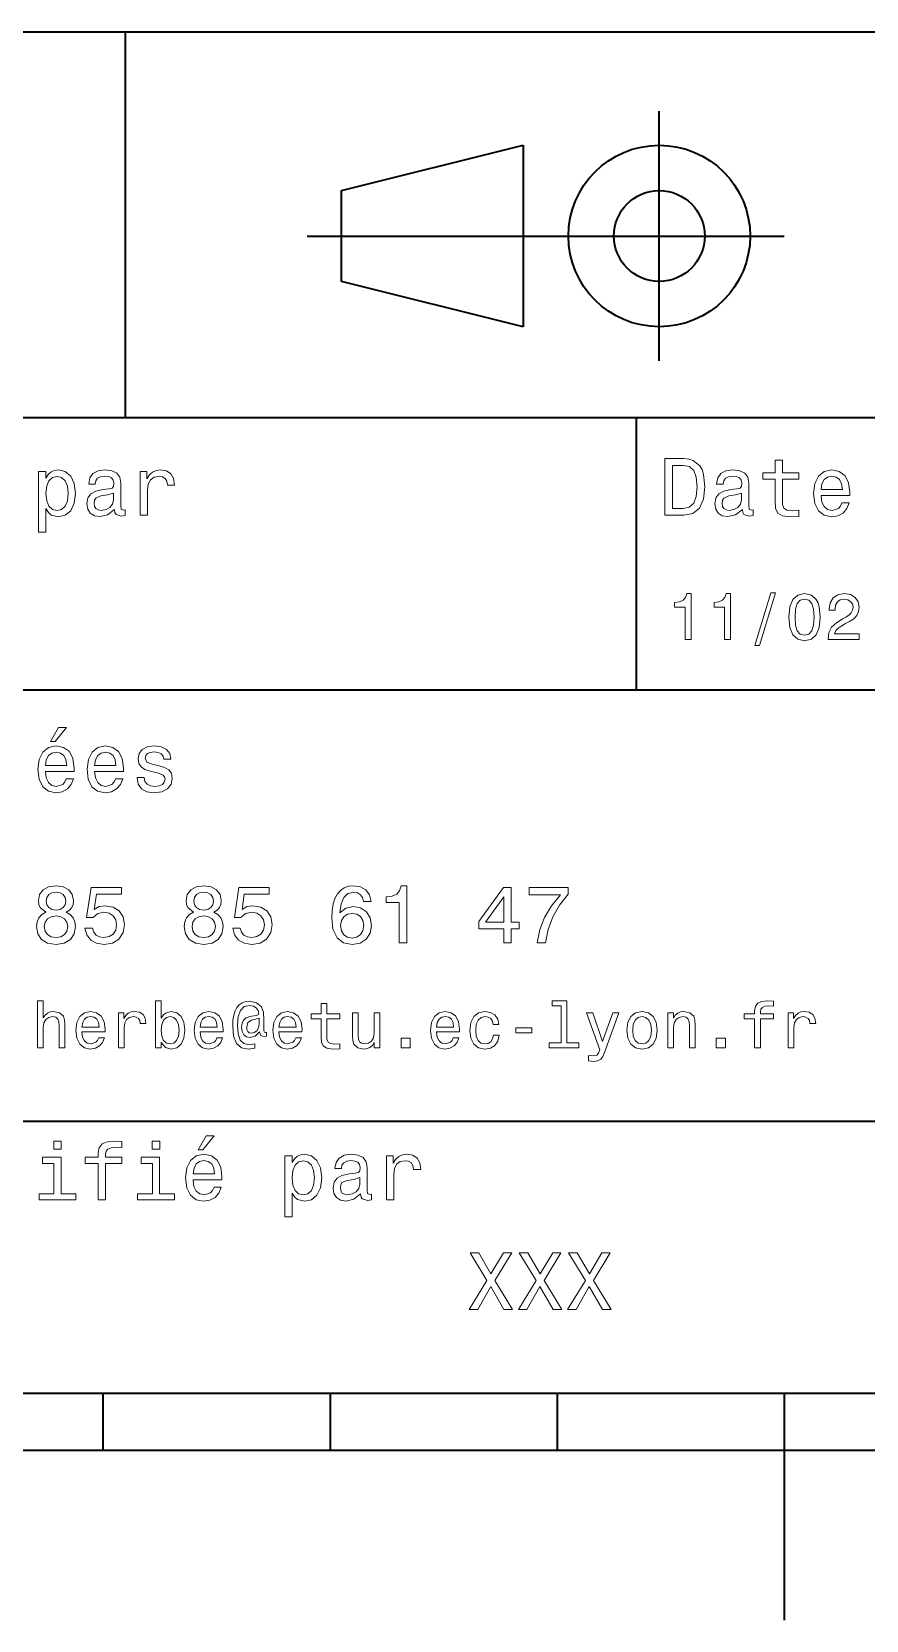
# Model space of a CAD drawing. Extents: x 0 to 297, y 0 to 210.
# Drawn here: x 115.4 to 152.1, y 0 to 70 of the extents above; entities that cross this region are included whole.
import ezdxf

# ---------------------------------------------------------------- set-up
doc = ezdxf.new("R2010")
doc.units = 0

msp = doc.modelspace()

# ---------------------------------------------------------------- linework, layer by layer
at = {"color": 7, "lineweight": 35}
for p, q in [((97, 70), (287, 70)), ((127.5, 61), (148.5, 61)), ((97, 53), (162, 53)), ((97, 41), (162, 41)), ((97, 22), (162, 22)), ((10, 10), (287, 10)), ((97, 10), (287, 10)), ((98.5, 7.5), (198.5, 7.5))]:
    msp.add_line(p, q, dxfattribs=at)
at = {"color": 7, "lineweight": 35, "ltscale": 0.425}
msp.add_line((119.5, 53), (119.5, 70), dxfattribs=at)
at = {"color": 7, "lineweight": 35, "ltscale": 0.275}
msp.add_line((143, 55.5), (143, 66.5), dxfattribs=at)
at = {"color": 7, "lineweight": 35, "ltscale": 0.206155}
for p, q in [((129, 63), (137, 65)), ((137, 57), (129, 59))]:
    msp.add_line(p, q, dxfattribs=at)
at = {"color": 7, "lineweight": 35, "ltscale": 0.2}
msp.add_line((137, 65), (137, 57), dxfattribs=at)
at = {"color": 7, "lineweight": 35, "ltscale": 0.1}
msp.add_line((129, 59), (129, 63), dxfattribs=at)
at = {"color": 7, "lineweight": 35, "ltscale": 0.3}
msp.add_line((142, 41), (142, 53), dxfattribs=at)
at = {"color": 7, "lineweight": 35, "ltscale": 0.0625}
for p, q in [((118.5, 10), (118.5, 7.5)), ((128.5, 10), (128.5, 7.5)), ((138.5, 10), (138.5, 7.5))]:
    msp.add_line(p, q, dxfattribs=at)
at = {"color": 7, "lineweight": 35, "ltscale": 0.25}
msp.add_line((148.5, 10), (148.5, 0), dxfattribs=at)
at = {"color": 7, "lineweight": 13}
for points in [[(144.080688, 51.190563), (143.248566, 51.190563), (143.248566, 48.690563), (144.080688, 48.690563), (144.473343, 48.769814), (144.765137, 49.011169), (144.945251, 49.40382), (145.010086, 49.940563), (144.952454, 50.488113), (144.880402, 50.70425), (144.779541, 50.877163), (144.487747, 51.111313), (144.296829, 51.168949)], [(148.100861, 50.289986), (148.100861, 49.320965), (148.122482, 49.007565), (148.223343, 48.791428), (148.425079, 48.665348), (148.767288, 48.62212), (149.141937, 48.640129), (149.141937, 48.913906), (148.868149, 48.892292), (148.619598, 48.921112), (148.486313, 49.011169), (148.42868, 49.162464), (148.417862, 49.375), (148.417862, 50.289986), (149.141937, 50.289986), (149.141937, 50.560158), (148.417862, 50.560158), (148.417862, 51.125721), (148.100861, 51.125721), (148.100861, 50.560158), (147.553314, 50.560158), (147.553314, 50.289986)], [(115.986313, 50.326012), (115.986313, 50.625), (115.669312, 50.625), (115.669312, 47.941284), (115.986313, 47.941284), (115.986313, 48.98595), (116.097984, 48.816643), (116.22406, 48.704971), (116.541069, 48.62212), (116.843658, 48.690563), (117.081413, 48.895893), (117.236313, 49.2201), (117.293945, 49.659584), (117.236313, 50.095463), (117.081413, 50.41967), (116.843658, 50.621399), (116.541069, 50.693443), (116.368156, 50.671829), (116.220459, 50.603386), (116.094383, 50.488113)], [(116.48703, 48.9067), (116.274498, 48.953533), (116.119598, 49.097622), (116.022339, 49.331772), (115.989914, 49.659584), (116.022339, 49.983791), (116.119598, 50.217941), (116.274498, 50.358429), (116.48703, 50.408863), (116.681557, 50.358429), (116.836456, 50.21434), (116.933716, 49.98019), (116.969742, 49.659584), (116.933716, 49.335377), (116.836456, 49.097622), (116.681557, 48.953533)], [(119.005043, 48.942726), (119.005043, 48.931919), (119.023056, 48.809441), (119.077087, 48.722984), (119.304031, 48.654541), (119.480545, 48.683357), (119.480545, 48.928314), (119.4049, 48.917507), (119.304031, 48.96434), (119.286026, 49.108429), (119.286026, 50.109871), (119.242798, 50.365635), (119.116714, 50.54575), (118.896973, 50.65382), (118.587173, 50.693443), (118.284584, 50.650219), (118.061241, 50.52774), (117.920746, 50.336815), (117.873917, 50.084656), (117.873917, 50.063042), (118.158501, 50.063042), (118.183716, 50.21434), (118.26297, 50.322407), (118.392654, 50.387249), (118.57637, 50.412464), (118.752884, 50.394455), (118.878967, 50.34042), (118.954613, 50.246758), (118.979828, 50.117077), (118.965416, 49.965778), (118.907784, 49.890129), (118.763687, 49.854107), (118.493515, 49.825291), (118.183716, 49.760448), (117.963974, 49.645176), (117.834297, 49.465057), (117.79467, 49.19849), (117.830688, 48.960735), (117.942368, 48.784222), (118.122482, 48.67255), (118.37104, 48.632927), (118.706055, 48.708576)], [(120.143372, 48.690563), (120.460373, 48.690563), (120.460373, 49.796471), (120.492798, 50.063042), (120.590057, 50.253963), (120.748558, 50.369236), (120.961098, 50.408863), (121.119598, 50.383648), (121.238472, 50.3116), (121.310516, 50.189121), (121.335739, 50.023415), (121.656342, 50.023415), (121.613113, 50.315205), (121.49424, 50.524136), (121.296112, 50.650219), (121.02594, 50.693443), (120.842224, 50.664627), (120.683716, 50.592579), (120.543228, 50.4701), (120.431557, 50.304398), (120.431557, 50.625), (120.143372, 50.625)], [(144.055481, 50.891571), (144.329254, 50.837536), (144.516571, 50.671829), (144.628235, 50.376442), (144.664261, 49.940563), (144.624634, 49.519093), (144.51297, 49.223705), (144.322052, 49.047192), (144.055481, 48.989555), (143.583572, 48.989555), (143.583572, 50.891571)], [(146.656342, 48.942726), (146.656342, 48.931919), (146.674347, 48.809441), (146.728394, 48.722984), (146.955338, 48.654541), (147.131851, 48.683357), (147.131851, 48.928314), (147.056198, 48.917507), (146.955338, 48.96434), (146.937317, 49.108429), (146.937317, 50.109871), (146.894089, 50.365635), (146.768005, 50.54575), (146.548264, 50.65382), (146.23848, 50.693443), (145.935883, 50.650219), (145.71254, 50.52774), (145.572052, 50.336815), (145.525223, 50.084656), (145.525223, 50.063042), (145.809799, 50.063042), (145.835022, 50.21434), (145.914261, 50.322407), (146.043945, 50.387249), (146.227661, 50.412464), (146.404175, 50.394455), (146.530258, 50.34042), (146.605911, 50.246758), (146.631119, 50.117077), (146.616714, 49.965778), (146.559082, 49.890129), (146.414978, 49.854107), (146.144806, 49.825291), (145.835022, 49.760448), (145.61528, 49.645176), (145.485596, 49.465057), (145.445969, 49.19849), (145.481995, 48.960735), (145.593658, 48.784222), (145.773773, 48.67255), (146.022339, 48.632927), (146.357346, 48.708576)], [(150.121765, 49.565922), (151.389771, 49.565922), (151.393372, 49.713619), (151.335739, 50.127884), (151.177231, 50.437683), (150.925079, 50.625), (150.590057, 50.693443), (150.262253, 50.621399), (150.010086, 50.41967), (149.847977, 50.091862), (149.790344, 49.659584), (149.844376, 49.216499), (150.006485, 48.892292), (150.255051, 48.690563), (150.579254, 48.62212), (150.860229, 48.668949), (151.090775, 48.791428), (151.260086, 48.98595), (151.357346, 49.245319), (151.043945, 49.245319), (150.979111, 49.101227), (150.885452, 48.993156), (150.618881, 48.9067), (150.413544, 48.946327), (150.258652, 49.072407), (150.157776, 49.27774), (150.121765, 49.555115)], [(150.121765, 49.832493), (150.161377, 50.081055), (150.258652, 50.264771), (150.406342, 50.376442), (150.600861, 50.416069), (150.791794, 50.376442), (150.939484, 50.264771), (151.029541, 50.081055), (151.061966, 49.832493)], [(118.969025, 49.367798), (118.925797, 49.180477), (118.810516, 49.036385), (118.637611, 48.942726), (118.425072, 48.910305), (118.288185, 48.928314), (118.190926, 48.98595), (118.129684, 49.086815), (118.111671, 49.227306), (118.126083, 49.353386), (118.183716, 49.443443), (118.414268, 49.544312), (118.706055, 49.587536), (118.969025, 49.673992)], [(146.620316, 49.367798), (146.577087, 49.180477), (146.461823, 49.036385), (146.28891, 48.942726), (146.07637, 48.910305), (145.939484, 48.928314), (145.842224, 48.98595), (145.780975, 49.086815), (145.76297, 49.227306), (145.777374, 49.353386), (145.835022, 49.443443), (146.065567, 49.544312), (146.357346, 49.587536), (146.620316, 49.673992)], [(144.14122, 43.224785), (144.403458, 43.224785), (144.403458, 45.239193), (144.207504, 45.239193), (144.155624, 45.0634), (144.05188, 44.945248), (143.893372, 44.876083), (143.674362, 44.853027), (143.674362, 44.648415), (144.14122, 44.648415)], [(145.876083, 43.224785), (146.138336, 43.224785), (146.138336, 45.239193), (145.942368, 45.239193), (145.890488, 45.0634), (145.786743, 44.945248), (145.62825, 44.876083), (145.409225, 44.853027), (145.409225, 44.648415), (145.876083, 44.648415)], [(147.213257, 42.956772), (147.412109, 42.956772), (148.109512, 45.279541), (147.907791, 45.279541)], [(148.703171, 44.201729), (148.746399, 43.749279), (148.881851, 43.426514), (149.097992, 43.230549), (149.397705, 43.167149), (149.694534, 43.230549), (149.910675, 43.426514), (150.043228, 43.749279), (150.08934, 44.201729), (150.043228, 44.651299), (149.98848, 44.829971), (149.910675, 44.976948), (149.694534, 45.172913), (149.397705, 45.239193), (149.097992, 45.172913), (148.881851, 44.974064), (148.746399, 44.651299)], [(148.979828, 44.201729), (149.002884, 44.550434), (149.074936, 44.801155), (149.20462, 44.948128), (149.397705, 45), (149.587906, 44.948128), (149.71759, 44.801155), (149.789627, 44.550434), (149.812683, 44.201729), (149.789627, 43.850143), (149.71759, 43.599426), (149.587906, 43.45245), (149.397705, 43.403458), (149.20462, 43.45245), (149.074936, 43.599426), (149.002884, 43.850143)], [(150.429398, 43.224785), (151.804047, 43.224785), (151.804047, 43.472622), (150.71759, 43.472622), (150.778107, 43.60807), (150.881851, 43.720463), (151.201736, 43.925072), (151.371765, 44.011528), (151.561966, 44.135448), (151.697418, 44.279541), (151.775223, 44.44957), (151.804047, 44.642651), (151.755051, 44.884727), (151.619598, 45.074928), (151.412109, 45.195965), (151.144104, 45.239193), (150.867447, 45.190201), (150.657059, 45.054756), (150.521622, 44.838619), (150.47551, 44.553314), (150.47551, 44.51297), (150.737762, 44.51297), (150.737762, 44.536022), (150.763687, 44.731991), (150.841507, 44.876083), (150.965424, 44.9683), (151.129684, 45), (151.296829, 44.971184), (151.420746, 44.899136), (151.50145, 44.786743), (151.530258, 44.645535), (151.510086, 44.51297), (151.455338, 44.400578), (151.363113, 44.302593), (151.236313, 44.216141), (151.066284, 44.12392), (150.783859, 43.945248), (150.585022, 43.755043), (150.466858, 43.524498), (150.429398, 43.233429)], [(116.184441, 38.728386), (116.396973, 38.728386), (116.897697, 39.340778), (116.54467, 39.340778)], [(115.964699, 37.406338), (117.232712, 37.406338), (117.236313, 37.554035), (117.178673, 37.9683), (117.020172, 38.278099), (116.768013, 38.465416), (116.432999, 38.533859), (116.105186, 38.461815), (115.853027, 38.260086), (115.690918, 37.932278), (115.633286, 37.5), (115.687317, 37.056915), (115.849426, 36.732708), (116.097984, 36.530979), (116.422188, 36.462536), (116.703171, 36.509365), (116.933716, 36.631844), (117.103027, 36.826366), (117.200287, 37.085735), (116.886887, 37.085735), (116.822044, 36.941643), (116.728386, 36.833572), (116.461815, 36.747116), (116.256485, 36.786743), (116.101585, 36.912823), (116.000717, 37.118156), (115.964699, 37.395531)], [(118.133286, 37.406338), (119.401299, 37.406338), (119.4049, 37.554035), (119.34726, 37.9683), (119.188766, 38.278099), (118.9366, 38.465416), (118.601585, 38.533859), (118.273773, 38.461815), (118.021614, 38.260086), (117.859512, 37.932278), (117.801872, 37.5), (117.855911, 37.056915), (118.018013, 36.732708), (118.266571, 36.530979), (118.590775, 36.462536), (118.871758, 36.509365), (119.10231, 36.631844), (119.271614, 36.826366), (119.368881, 37.085735), (119.055481, 37.085735), (118.990631, 36.941643), (118.896973, 36.833572), (118.630402, 36.747116), (118.425072, 36.786743), (118.270172, 36.912823), (118.169312, 37.118156), (118.133286, 37.395531)], [(120.971901, 37.658501), (120.66571, 37.730545), (120.438766, 37.8134), (120.363113, 37.982708), (120.384727, 38.101585), (120.460373, 38.188038), (120.582855, 38.242073), (120.759369, 38.263687), (120.92868, 38.242073), (121.061966, 38.177231), (121.148415, 38.079971), (121.184441, 37.950287), (121.49424, 37.950287), (121.49424, 37.957493), (121.440201, 38.191643), (121.292511, 38.375359), (121.061966, 38.490635), (120.759369, 38.533859), (120.453171, 38.490635), (120.229828, 38.371758), (120.08934, 38.195244), (120.046112, 37.971901), (120.078529, 37.755764), (120.179398, 37.604465), (120.3451, 37.496399), (120.586456, 37.42075), (120.939484, 37.334293), (121.155624, 37.244236), (121.213257, 37.172188), (121.234871, 37.064121), (121.202454, 36.930836), (121.115997, 36.829971), (120.97551, 36.765129), (120.788185, 36.743515), (120.590057, 36.765129), (120.445969, 36.840778), (120.348709, 36.963257), (120.309082, 37.132565), (120.002884, 37.132565), (120.053314, 36.844379), (120.201012, 36.635445), (120.435158, 36.509365), (120.759369, 36.462536), (121.097984, 36.509365), (121.346542, 36.635445), (121.497841, 36.837173), (121.551872, 37.100143), (121.512253, 37.327087), (121.400574, 37.481987), (121.216858, 37.582851)], [(115.964699, 37.672909), (116.004318, 37.921471), (116.101585, 38.105186), (116.249283, 38.216858), (116.443802, 38.256485), (116.634727, 38.216858), (116.782425, 38.105186), (116.872482, 37.921471), (116.9049, 37.672909)], [(118.133286, 37.672909), (118.172913, 37.921471), (118.270172, 38.105186), (118.41787, 38.216858), (118.612396, 38.256485), (118.803314, 38.216858), (118.951012, 38.105186), (119.041069, 37.921471), (119.073486, 37.672909)], [(115.986313, 31.197405), (115.802597, 31.09654), (115.676514, 30.956051), (115.59726, 30.779539), (115.572044, 30.567001), (115.629684, 30.246397), (115.795387, 29.997837), (116.065559, 29.839336), (116.432999, 29.778097), (116.796829, 29.839336), (117.067001, 29.997837), (117.232712, 30.246397), (117.293945, 30.567001), (117.265129, 30.779539), (117.189484, 30.956051), (117.059799, 31.09654), (116.879684, 31.197405), (117.023773, 31.283861), (117.124641, 31.402737), (117.185883, 31.546829), (117.207489, 31.723343), (117.149857, 31.979107), (116.998558, 32.184437), (116.753601, 32.317722), (116.432999, 32.368156), (116.108788, 32.317722), (115.863831, 32.184437), (115.708939, 31.979107), (115.6549, 31.723343), (115.672913, 31.546829), (115.734146, 31.402737)], [(117.708214, 30.502161), (117.78746, 30.206772), (117.963974, 29.976225), (118.223343, 29.832132), (118.554756, 29.778097), (118.918587, 29.842939), (119.203171, 30.019451), (119.383286, 30.300432), (119.451729, 30.660662), (119.390488, 30.995676), (119.217583, 31.258644), (118.947403, 31.427954), (118.597984, 31.489193), (118.327812, 31.445965), (118.118881, 31.327089), (118.219742, 32.000721), (119.314842, 32.000721), (119.314842, 32.296108), (117.978386, 32.296108), (117.780258, 30.970461), (118.068443, 30.970461), (118.277374, 31.139769), (118.543945, 31.201008), (118.774498, 31.161383), (118.951012, 31.046108), (119.062683, 30.869596), (119.10231, 30.642651), (119.062683, 30.415705), (118.947403, 30.239193), (118.770897, 30.127522), (118.543945, 30.087896), (118.353027, 30.113111), (118.20533, 30.195965), (118.09726, 30.325647), (118.043228, 30.502161)], [(122.492081, 31.197405), (122.308357, 31.09654), (122.182281, 30.956051), (122.103027, 30.779539), (122.077812, 30.567001), (122.135452, 30.246397), (122.301155, 29.997837), (122.571327, 29.839336), (122.938766, 29.778097), (123.302597, 29.839336), (123.572769, 29.997837), (123.73848, 30.246397), (123.799713, 30.567001), (123.770897, 30.779539), (123.695251, 30.956051), (123.565567, 31.09654), (123.385452, 31.197405), (123.529541, 31.283861), (123.630402, 31.402737), (123.691643, 31.546829), (123.713257, 31.723343), (123.655624, 31.979107), (123.504326, 32.184437), (123.259369, 32.317722), (122.938766, 32.368156), (122.614555, 32.317722), (122.369598, 32.184437), (122.214699, 31.979107), (122.160667, 31.723343), (122.17868, 31.546829), (122.239914, 31.402737)], [(124.213982, 30.502161), (124.293228, 30.206772), (124.469742, 29.976225), (124.729111, 29.832132), (125.060524, 29.778097), (125.424355, 29.842939), (125.708939, 30.019451), (125.889053, 30.300432), (125.957497, 30.660662), (125.896255, 30.995676), (125.723343, 31.258644), (125.453171, 31.427954), (125.103752, 31.489193), (124.833572, 31.445965), (124.624641, 31.327089), (124.72551, 32.000721), (125.82061, 32.000721), (125.82061, 32.296108), (124.484154, 32.296108), (124.286026, 30.970461), (124.574211, 30.970461), (124.783142, 31.139769), (125.049713, 31.201008), (125.280258, 31.161383), (125.456772, 31.046108), (125.568451, 30.869596), (125.60807, 30.642651), (125.568451, 30.415705), (125.453171, 30.239193), (125.276657, 30.127522), (125.049713, 30.087896), (124.858795, 30.113111), (124.711098, 30.195965), (124.603027, 30.325647), (124.548996, 30.502161)], [(130.309082, 31.676512), (130.240631, 31.9683), (130.082138, 32.184437), (129.837189, 32.321323), (129.520172, 32.368156), (129.307648, 32.342937), (129.123932, 32.274494), (128.961823, 32.162823), (128.824936, 32.004322), (128.716858, 31.806194), (128.637619, 31.56484), (128.587189, 31.280258), (128.572769, 30.959654), (128.630402, 30.448126), (128.806915, 30.077089), (129.091507, 29.853746), (129.48056, 29.778097), (129.829971, 29.842939), (130.096542, 30.012247), (130.269455, 30.278818), (130.330688, 30.617435), (130.269455, 30.959654), (130.10376, 31.222622), (129.847992, 31.388329), (129.530991, 31.445965), (129.188766, 31.373919), (128.932999, 31.168587), (128.98703, 31.56484), (129.10231, 31.849422), (129.278824, 32.01873), (129.523773, 32.076366), (129.703888, 32.04755), (129.84079, 31.971901), (129.930847, 31.845821), (129.977676, 31.676512)], [(131.548279, 29.850143), (131.876083, 29.850143), (131.876083, 32.368156), (131.631134, 32.368156), (131.566284, 32.148415), (131.4366, 32.000721), (131.23848, 31.914265), (130.964706, 31.885447), (130.964706, 31.629683), (131.548279, 31.629683)], [(136.148422, 29.850143), (136.472626, 29.850143), (136.472626, 30.46974), (136.829254, 30.46974), (136.829254, 30.757925), (136.472626, 30.757925), (136.472626, 32.296108), (136.144821, 32.296108), (135.049713, 30.786743), (135.049713, 30.46974), (136.148422, 30.46974)], [(137.618164, 29.850143), (137.981995, 29.850143), (138.100861, 30.444523), (138.309799, 30.999279), (138.605194, 31.514408), (138.990631, 31.997118), (138.990631, 32.296108), (137.27594, 32.296108), (137.27594, 31.9683), (138.644806, 31.9683), (138.248566, 31.481987), (137.94957, 30.974062), (137.740631, 30.433718)], [(115.997116, 31.694523), (116.02594, 31.853025), (116.112396, 31.975504), (116.249283, 32.051151), (116.432999, 32.079971), (116.613113, 32.051151), (116.75, 31.975504), (116.836456, 31.853025), (116.868874, 31.694523), (116.836456, 31.532419), (116.75, 31.40634), (116.613113, 31.323486), (116.432999, 31.298271), (116.249283, 31.327089), (116.112396, 31.40634), (116.02594, 31.532419)], [(122.502884, 31.694523), (122.5317, 31.853025), (122.618156, 31.975504), (122.755043, 32.051151), (122.938766, 32.079971), (123.118881, 32.051151), (123.255768, 31.975504), (123.342224, 31.853025), (123.374641, 31.694523), (123.342224, 31.532419), (123.255768, 31.40634), (123.118881, 31.323486), (122.938766, 31.298271), (122.755043, 31.327089), (122.618156, 31.40634), (122.5317, 31.532419)], [(135.35231, 30.757925), (136.148422, 31.878241), (136.148422, 30.757925)], [(115.91787, 30.574207), (115.950287, 30.765129), (116.054756, 30.909222), (116.216858, 31.002882), (116.432999, 31.035301), (116.645531, 31.002882), (116.807632, 30.909222), (116.912102, 30.765129), (116.948128, 30.574207), (116.912102, 30.368876), (116.807632, 30.213976), (116.645531, 30.113111), (116.432999, 30.08069), (116.216858, 30.113111), (116.054756, 30.213976), (115.950287, 30.368876)], [(122.42363, 30.574207), (122.456055, 30.765129), (122.560524, 30.909222), (122.722626, 31.002882), (122.938766, 31.035301), (123.151299, 31.002882), (123.3134, 30.909222), (123.41787, 30.765129), (123.453896, 30.574207), (123.41787, 30.368876), (123.3134, 30.213976), (123.151299, 30.113111), (122.938766, 30.08069), (122.722626, 30.113111), (122.560524, 30.213976), (122.456055, 30.368876)], [(129.981277, 30.613832), (129.94165, 30.386887), (129.84079, 30.213976), (129.67868, 30.098703), (129.476944, 30.062679), (129.26442, 30.098703), (129.10231, 30.210375), (128.997849, 30.383286), (128.965424, 30.610229), (129.00145, 30.833572), (129.10231, 31.002882), (129.268021, 31.11095), (129.491364, 31.150576), (129.685883, 31.11095), (129.84079, 31.006483), (129.94165, 30.837175)], [(115.619598, 25.224785), (115.873199, 25.224785), (115.873199, 26.118156), (115.899132, 26.322767), (115.982712, 26.472624), (116.112389, 26.564842), (116.285301, 26.599424), (116.42363, 26.570606), (116.510086, 26.492796), (116.553314, 26.363113), (116.567719, 26.190203), (116.567719, 25.224785), (116.82132, 25.224785), (116.82132, 26.242077), (116.809799, 26.446688), (116.757919, 26.616716), (116.587891, 26.772335), (116.322769, 26.827091), (116.178673, 26.806917), (116.054756, 26.752163), (115.951004, 26.665707), (115.873199, 26.547552), (115.873199, 27.293949), (115.619598, 27.293949)], [(117.57637, 25.925074), (118.590775, 25.925074), (118.593658, 26.043228), (118.547546, 26.374641), (118.420746, 26.622478), (118.219017, 26.772335), (117.951004, 26.827091), (117.688759, 26.769453), (117.48703, 26.60807), (117.357346, 26.345821), (117.311234, 26), (117.354462, 25.645535), (117.484146, 25.386168), (117.682999, 25.224785), (117.94236, 25.170031), (118.167145, 25.207495), (118.351585, 25.305477), (118.48703, 25.461096), (118.564842, 25.668589), (118.314117, 25.668589), (118.262245, 25.553314), (118.187317, 25.46686), (117.97406, 25.397696), (117.809799, 25.429396), (117.685883, 25.53026), (117.605186, 25.694525), (117.57637, 25.916428)], [(117.57637, 26.138329), (117.60807, 26.337177), (117.685883, 26.48415), (117.804031, 26.573488), (117.959656, 26.605188), (118.112389, 26.573488), (118.230545, 26.48415), (118.302597, 26.337177), (118.328529, 26.138329)], [(119.184433, 25.224785), (119.438042, 25.224785), (119.438042, 26.10951), (119.463974, 26.322767), (119.541786, 26.475506), (119.668587, 26.567724), (119.838615, 26.599424), (119.965416, 26.579252), (120.060516, 26.521614), (120.118156, 26.423632), (120.138329, 26.291067), (120.394814, 26.291067), (120.360229, 26.524496), (120.265129, 26.691643), (120.106628, 26.792507), (119.890488, 26.827091), (119.743515, 26.804035), (119.616714, 26.746399), (119.504318, 26.648417), (119.414986, 26.515852), (119.414986, 26.772335), (119.184433, 26.772335)], [(121.0634, 25.463978), (121.250717, 25.242075), (121.507202, 25.170031), (121.749283, 25.224785), (121.942368, 25.38905), (122.0634, 25.651299), (122.109512, 26), (122.0634, 26.348703), (121.939484, 26.60807), (121.749283, 26.769453), (121.507202, 26.827091), (121.253601, 26.752163), (121.149857, 26.659943), (121.0634, 26.536024), (121.0634, 27.293949), (120.809799, 27.293949), (120.809799, 25.224785), (121.0634, 25.224785)], [(122.780983, 25.925074), (123.795387, 25.925074), (123.798271, 26.043228), (123.752167, 26.374641), (123.625359, 26.622478), (123.42363, 26.772335), (123.155624, 26.827091), (122.893372, 26.769453), (122.691643, 26.60807), (122.561958, 26.345821), (122.515854, 26), (122.559082, 25.645535), (122.688759, 25.386168), (122.887611, 25.224785), (123.146973, 25.170031), (123.371758, 25.207495), (123.556198, 25.305477), (123.691643, 25.461096), (123.769455, 25.668589), (123.51873, 25.668589), (123.466858, 25.553314), (123.39193, 25.46686), (123.178673, 25.397696), (123.014412, 25.429396), (122.890488, 25.53026), (122.809799, 25.694525), (122.780983, 25.916428)], [(122.780983, 26.138329), (122.812683, 26.337177), (122.890488, 26.48415), (123.008644, 26.573488), (123.164268, 26.605188), (123.317001, 26.573488), (123.435158, 26.48415), (123.507202, 26.337177), (123.533142, 26.138329)], [(125.708939, 25.734871), (125.708939, 25.902018), (125.662827, 25.893373), (125.60807, 25.913546), (125.590782, 25.974064), (125.590782, 26.446688), (125.567726, 26.780981), (125.47551, 27.02882), (125.259369, 27.213257), (124.956772, 27.279539), (124.780983, 27.262249), (124.631126, 27.210375), (124.501442, 27.12392), (124.397697, 27.002882), (124.317001, 26.850145), (124.259369, 26.662825), (124.224785, 26.438042), (124.213257, 26.184439), (124.253601, 25.737753), (124.383286, 25.42075), (124.599426, 25.230549), (124.907784, 25.170031), (125.190201, 25.216139), (125.190201, 25.406342), (124.942368, 25.360231), (124.703171, 25.409224), (124.54467, 25.567724), (124.458214, 25.835735), (124.432281, 26.224785), (124.461098, 26.605188), (124.559082, 26.876081), (124.717583, 27.040346), (124.948128, 27.095102), (125.123917, 27.063402), (125.253601, 26.988474), (125.334297, 26.876081), (125.363113, 26.746399), (125.331413, 26.682999), (125.244957, 26.654179), (124.96254, 26.610952), (124.806915, 26.547552), (124.694527, 26.449568), (124.628242, 26.314121), (124.60807, 26.135448), (124.634003, 25.942364), (124.706055, 25.798271), (124.824211, 25.708935), (124.979828, 25.680117), (125.207497, 25.740635), (125.400574, 25.930836), (125.400574, 25.913546), (125.446686, 25.760807), (125.605186, 25.714699)], [(126.250725, 25.925074), (127.265129, 25.925074), (127.268013, 26.043228), (127.221909, 26.374641), (127.0951, 26.622478), (126.893372, 26.772335), (126.625366, 26.827091), (126.363113, 26.769453), (126.161385, 26.60807), (126.0317, 26.345821), (125.985596, 26), (126.028824, 25.645535), (126.158501, 25.386168), (126.357353, 25.224785), (126.616714, 25.170031), (126.841499, 25.207495), (127.02594, 25.305477), (127.161385, 25.461096), (127.239197, 25.668589), (126.988472, 25.668589), (126.9366, 25.553314), (126.861671, 25.46686), (126.648415, 25.397696), (126.484154, 25.429396), (126.360229, 25.53026), (126.279541, 25.694525), (126.250725, 25.916428)], [(126.250725, 26.138329), (126.282425, 26.337177), (126.360229, 26.48415), (126.478386, 26.573488), (126.63401, 26.605188), (126.786743, 26.573488), (126.9049, 26.48415), (126.976944, 26.337177), (127.002884, 26.138329)], [(128.103745, 26.504324), (128.103745, 25.729107), (128.121033, 25.478388), (128.201736, 25.305477), (128.363113, 25.204613), (128.636887, 25.170031), (128.9366, 25.184439), (128.9366, 25.40346), (128.717575, 25.386168), (128.518738, 25.409224), (128.412109, 25.48127), (128.365997, 25.602306), (128.357346, 25.772335), (128.357346, 26.504324), (128.9366, 26.504324), (128.9366, 26.720463), (128.357346, 26.720463), (128.357346, 27.172913), (128.103745, 27.172913), (128.103745, 26.720463), (127.66571, 26.720463), (127.66571, 26.504324)], [(130.69165, 26.772335), (130.438049, 26.772335), (130.438049, 25.878963), (130.409225, 25.671471), (130.325653, 25.521614), (130.195969, 25.429396), (130.02594, 25.400578), (129.890488, 25.423632), (129.804031, 25.492796), (129.755051, 25.610952), (129.743515, 25.778099), (129.743515, 26.772335), (129.489914, 26.772335), (129.489914, 25.755045), (129.498566, 25.550434), (129.553314, 25.380404), (129.720459, 25.224785), (129.98848, 25.170031), (130.132568, 25.190203), (130.256485, 25.242075), (130.363113, 25.331413), (130.44957, 25.461096), (130.44957, 25.224785), (130.69165, 25.224785)], [(133.190201, 25.925074), (134.20462, 25.925074), (134.207489, 26.043228), (134.161392, 26.374641), (134.034592, 26.622478), (133.832855, 26.772335), (133.56485, 26.827091), (133.302597, 26.769453), (133.100861, 26.60807), (132.971191, 26.345821), (132.925079, 26), (132.968307, 25.645535), (133.097992, 25.386168), (133.296829, 25.224785), (133.556198, 25.170031), (133.780975, 25.207495), (133.965424, 25.305477), (134.100861, 25.461096), (134.17868, 25.668589), (133.927963, 25.668589), (133.876083, 25.553314), (133.801147, 25.46686), (133.587906, 25.397696), (133.42363, 25.429396), (133.299713, 25.53026), (133.219025, 25.694525), (133.190201, 25.916428)], [(133.190201, 26.138329), (133.221909, 26.337177), (133.299713, 26.48415), (133.417877, 26.573488), (133.573486, 26.605188), (133.726227, 26.573488), (133.844391, 26.48415), (133.916428, 26.337177), (133.942368, 26.138329)], [(135.688766, 26.259367), (135.939484, 26.259367), (135.887604, 26.489914), (135.763702, 26.671471), (135.570618, 26.783863), (135.319885, 26.827091), (135.043228, 26.769453), (134.832855, 26.60807), (134.700287, 26.345821), (134.654175, 25.994238), (134.697418, 25.645535), (134.827087, 25.386168), (135.031708, 25.224785), (135.311249, 25.170031), (135.559082, 25.213257), (135.752167, 25.334295), (135.884735, 25.524496), (135.942368, 25.778099), (135.700287, 25.778099), (135.657074, 25.616716), (135.57637, 25.495678), (135.461105, 25.42075), (135.319885, 25.397696), (135.144104, 25.43516), (135.017303, 25.550434), (134.939484, 25.737753), (134.913544, 26.002882), (134.939484, 26.262249), (135.020172, 26.449568), (135.149857, 26.564842), (135.319885, 26.605188), (135.469742, 26.579252), (135.582138, 26.51297), (135.657074, 26.40346)], [(138.677246, 27.080692), (138.677246, 25.438042), (138.155624, 25.438042), (138.155624, 25.224785), (139.44957, 25.224785), (139.44957, 25.438042), (138.930847, 25.438042), (138.930847, 27.293949), (138.279541, 27.293949), (138.279541, 27.080692)], [(140.948135, 26.772335), (140.504333, 25.49856), (140.069168, 26.772335), (139.792511, 26.772335), (140.380402, 25.13833), (140.328537, 24.994238), (140.247849, 24.896255), (140.112396, 24.864553), (139.878967, 24.893373), (139.878967, 24.648417), (140.123932, 24.62536), (140.299713, 24.648417), (140.423645, 24.720463), (140.51297, 24.844381), (140.59079, 25.025938), (141.219025, 26.772335)], [(141.567734, 25.99712), (141.613831, 25.645535), (141.746399, 25.386168), (141.956787, 25.224785), (142.239197, 25.170031), (142.518738, 25.224785), (142.729111, 25.383286), (142.861679, 25.642653), (142.910675, 25.99712), (142.861679, 26.348703), (142.729111, 26.610952), (142.518738, 26.769453), (142.239197, 26.827091), (141.956787, 26.769453), (141.746399, 26.60807), (141.613831, 26.348703)], [(141.827087, 26), (141.853027, 26.259367), (141.933716, 26.446688), (142.063416, 26.56196), (142.239197, 26.602306), (142.412109, 26.56196), (142.541794, 26.449568), (142.622482, 26.259367), (142.651306, 26), (142.622482, 25.737753), (142.541794, 25.547552), (142.412109, 25.432278), (142.239197, 25.394814), (142.063416, 25.432278), (141.933716, 25.547552), (141.853027, 25.737753)], [(143.377533, 25.224785), (143.631134, 25.224785), (143.631134, 26.118156), (143.657074, 26.322767), (143.740646, 26.472624), (143.870331, 26.564842), (144.043243, 26.599424), (144.181564, 26.570606), (144.268021, 26.492796), (144.311249, 26.363113), (144.325653, 26.190203), (144.325653, 25.224785), (144.579254, 25.224785), (144.579254, 26.242077), (144.567734, 26.446688), (144.515854, 26.616716), (144.345825, 26.772335), (144.080704, 26.827091), (143.933731, 26.806917), (143.809814, 26.752163), (143.703186, 26.659943), (143.619598, 26.536024), (143.619598, 26.772335), (143.377533, 26.772335)], [(147.198853, 26.504324), (147.198853, 25.224785), (147.452454, 25.224785), (147.452454, 26.504324), (148.028824, 26.504324), (148.028824, 26.720463), (147.452454, 26.720463), (147.452454, 26.815563), (147.472626, 26.930836), (147.53891, 27.008646), (147.651306, 27.054756), (147.812683, 27.072046), (148.028824, 27.06052), (148.028824, 27.279539), (147.755051, 27.293949), (147.507217, 27.268013), (147.334305, 27.190203), (147.23056, 27.054756), (147.198853, 26.861671), (147.198853, 26.720463), (146.734879, 26.720463), (146.734879, 26.504324)], [(148.677246, 25.224785), (148.930847, 25.224785), (148.930847, 26.10951), (148.956787, 26.322767), (149.034592, 26.475506), (149.161392, 26.567724), (149.331421, 26.599424), (149.458221, 26.579252), (149.553314, 26.521614), (149.610962, 26.423632), (149.631134, 26.291067), (149.887619, 26.291067), (149.853027, 26.524496), (149.757935, 26.691643), (149.599426, 26.792507), (149.383301, 26.827091), (149.236328, 26.804035), (149.109528, 26.746399), (148.997131, 26.648417), (148.907791, 26.515852), (148.907791, 26.772335), (148.677246, 26.772335)], [(121.850143, 26), (121.821327, 25.740635), (121.743515, 25.550434), (121.619598, 25.43516), (121.463974, 25.397696), (121.293945, 25.43516), (121.170029, 25.550434), (121.092216, 25.737753), (121.066284, 26), (121.092216, 26.259367), (121.170029, 26.446688), (121.293945, 26.559078), (121.463974, 26.599424), (121.619598, 26.559078), (121.743515, 26.443806), (121.821327, 26.256485)], [(125.374641, 26.279539), (125.345825, 26.100866), (125.273773, 25.974064), (125.164268, 25.896255), (125.034584, 25.873199), (124.945244, 25.887609), (124.881844, 25.939482), (124.841499, 26.025938), (124.829971, 26.146975), (124.878967, 26.345821), (125.046112, 26.449568), (125.374641, 26.53026)], [(136.685883, 25.884727), (137.383286, 25.884727), (137.383286, 26.112392), (136.685883, 26.112392)], [(131.631134, 25.224785), (132.028824, 25.224785), (132.028824, 25.654181), (131.631134, 25.654181)], [(145.510101, 25.224785), (145.907791, 25.224785), (145.907791, 25.654181), (145.510101, 25.654181)], [(116.667145, 21.117435), (116.33213, 21.117435), (116.33213, 20.757204), (116.667145, 20.757204)], [(118.295387, 20.130404), (118.295387, 18.530979), (118.612396, 18.530979), (118.612396, 20.130404), (119.332855, 20.130404), (119.332855, 20.400576), (118.612396, 20.400576), (118.612396, 20.519451), (118.637611, 20.663544), (118.720459, 20.760807), (118.860954, 20.818443), (119.062683, 20.840057), (119.332855, 20.825647), (119.332855, 21.099422), (118.990631, 21.117435), (118.680832, 21.085014), (118.464699, 20.987751), (118.335014, 20.818443), (118.295387, 20.577089), (118.295387, 20.400576), (117.715424, 20.400576), (117.715424, 20.130404)], [(121.004326, 21.117435), (120.669312, 21.117435), (120.669312, 20.757204), (121.004326, 20.757204)], [(122.690201, 20.728386), (122.90274, 20.728386), (123.403458, 21.340778), (123.05043, 21.340778)], [(116.656342, 18.79755), (116.656342, 20.400576), (115.842216, 20.400576), (115.842216, 20.130404), (116.33934, 20.130404), (116.33934, 18.79755), (115.690918, 18.79755), (115.690918, 18.530979), (117.311958, 18.530979), (117.311958, 18.79755)], [(120.993515, 18.79755), (120.993515, 20.400576), (120.179398, 20.400576), (120.179398, 20.130404), (120.676514, 20.130404), (120.676514, 18.79755), (120.028099, 18.79755), (120.028099, 18.530979), (121.649139, 18.530979), (121.649139, 18.79755)], [(122.470459, 19.40634), (123.73848, 19.40634), (123.742081, 19.554033), (123.684441, 19.9683), (123.52594, 20.278097), (123.273773, 20.465418), (122.938766, 20.533861), (122.610954, 20.461815), (122.358795, 20.260086), (122.196686, 19.932276), (122.139053, 19.5), (122.193085, 19.056915), (122.355194, 18.732708), (122.603745, 18.530979), (122.927956, 18.462536), (123.208939, 18.509365), (123.439484, 18.631844), (123.608795, 18.826368), (123.706055, 19.085733), (123.392654, 19.085733), (123.327812, 18.941643), (123.234154, 18.833572), (122.967583, 18.747118), (122.762253, 18.786743), (122.607353, 18.912823), (122.506485, 19.118155), (122.470459, 19.395533)], [(126.829254, 20.166426), (126.829254, 20.465418), (126.512253, 20.465418), (126.512253, 17.7817), (126.829254, 17.7817), (126.829254, 18.826368), (126.940926, 18.657061), (127.067009, 18.545389), (127.38401, 18.462536), (127.6866, 18.530979), (127.924355, 18.736311), (128.079254, 19.060518), (128.136887, 19.5), (128.079254, 19.935879), (127.924355, 20.260086), (127.6866, 20.461815), (127.38401, 20.533861), (127.211098, 20.512247), (127.0634, 20.443804), (126.937325, 20.328529)], [(129.847992, 18.78314), (129.847992, 18.772333), (129.865997, 18.649855), (129.920029, 18.5634), (130.146973, 18.494957), (130.323486, 18.523775), (130.323486, 18.768732), (130.247849, 18.757925), (130.146973, 18.804754), (130.128967, 18.948847), (130.128967, 19.950287), (130.085739, 20.206051), (129.959656, 20.386166), (129.739914, 20.494236), (129.430115, 20.533861), (129.127533, 20.490633), (128.904175, 20.368155), (128.763687, 20.177233), (128.716858, 19.925072), (128.716858, 19.903458), (129.00145, 19.903458), (129.026657, 20.054754), (129.105911, 20.162823), (129.235596, 20.227665), (129.419312, 20.252882), (129.595825, 20.234869), (129.721909, 20.180836), (129.797562, 20.087175), (129.822769, 19.957493), (129.808365, 19.806194), (129.750732, 19.730547), (129.606628, 19.694523), (129.336456, 19.665705), (129.026657, 19.600864), (128.806915, 19.48559), (128.677246, 19.305475), (128.637619, 19.038904), (128.67363, 18.801151), (128.785309, 18.62464), (128.965424, 18.512968), (129.213989, 18.473343), (129.548996, 18.54899)], [(130.986313, 18.530979), (131.303314, 18.530979), (131.303314, 19.636887), (131.335739, 19.903458), (131.432999, 20.094379), (131.591507, 20.209654), (131.804047, 20.249279), (131.96254, 20.224062), (132.081421, 20.152016), (132.153473, 20.029537), (132.17868, 19.863832), (132.499283, 19.863832), (132.456055, 20.155619), (132.337189, 20.364553), (132.139053, 20.490633), (131.868881, 20.533861), (131.685165, 20.505043), (131.526657, 20.432997), (131.386169, 20.310518), (131.274506, 20.144812), (131.274506, 20.465418), (130.986313, 20.465418)], [(122.470459, 19.672911), (122.510086, 19.921469), (122.607353, 20.105186), (122.755043, 20.216858), (122.94957, 20.256483), (123.140488, 20.216858), (123.288185, 20.105186), (123.378242, 19.921469), (123.410667, 19.672911)], [(127.329971, 18.747118), (127.117439, 18.793947), (126.96254, 18.93804), (126.86528, 19.17219), (126.832855, 19.5), (126.86528, 19.824207), (126.96254, 20.058357), (127.117439, 20.198847), (127.329971, 20.249279), (127.524498, 20.198847), (127.679398, 20.054754), (127.776657, 19.820604), (127.812683, 19.5), (127.776657, 19.175793), (127.679398, 18.93804), (127.524498, 18.793947)], [(129.811966, 19.208212), (129.768738, 19.020893), (129.653458, 18.876801), (129.48056, 18.78314), (129.268021, 18.750719), (129.131134, 18.768732), (129.033875, 18.826368), (128.972626, 18.927233), (128.95462, 19.067722), (128.969025, 19.193804), (129.026657, 19.283861), (129.257202, 19.384726), (129.548996, 19.427954), (129.811966, 19.514408)], [(134.623917, 13.690562), (135.002151, 13.690562), (135.574921, 14.70281), (136.158493, 13.690562), (136.540344, 13.690562), (135.758636, 14.976585), (136.500717, 16.194164), (136.136887, 16.194164), (135.585724, 15.268372), (135.04538, 16.194164), (134.667145, 16.194164), (135.405609, 14.972983)], [(136.792496, 13.690562), (137.170746, 13.690562), (137.743515, 14.70281), (138.327087, 13.690562), (138.708923, 13.690562), (137.927231, 14.976585), (138.669312, 16.194164), (138.305466, 16.194164), (137.754318, 15.268372), (137.213974, 16.194164), (136.835724, 16.194164), (137.574203, 14.972983)], [(138.96109, 13.690562), (139.33934, 13.690562), (139.912094, 14.70281), (140.495667, 13.690562), (140.877518, 13.690562), (140.09581, 14.976585), (140.837891, 16.194164), (140.47406, 16.194164), (139.922913, 15.268372), (139.382568, 16.194164), (139.004318, 16.194164), (139.742798, 14.972983)]]:
    msp.add_lwpolyline(points, close=True, dxfattribs=at)
at = {"color": 7, "lineweight": 35}
for radius in [4, 2]:
    msp.add_circle((143, 61), radius, dxfattribs=at)

doc.saveas('drawing.dxf')
